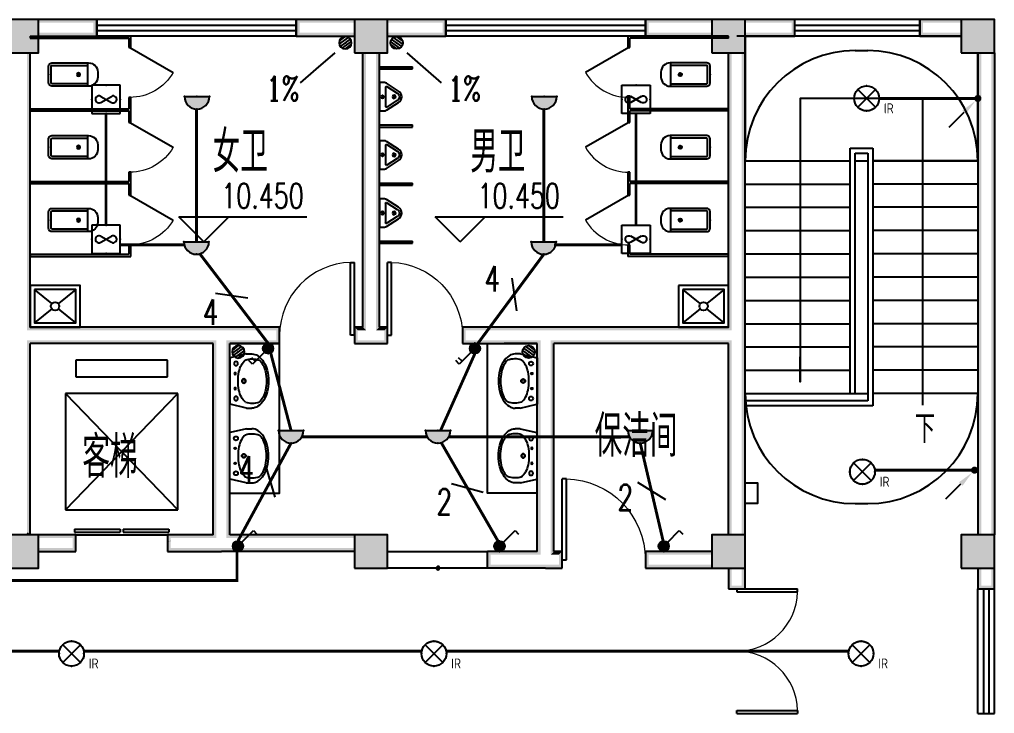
# Model space of a CAD drawing. Extents: x 6250600 to 6678662, y -692028 to -290561.
# Drawn here: x 6289883 to 6301612, y -535597 to -527247 of the extents above; entities that cross this region are included whole.
import ezdxf
from ezdxf.enums import TextEntityAlignment as Align

# ---------------------------------------------------------------- set-up
doc = ezdxf.new("R2010")
doc.units = 0
doc.header["$LTSCALE"] = 1000
doc.header["$MEASUREMENT"] = 0
doc.layers.get('0').update_dxf_attribs({"linetype": 'CONTINUOUS'})
for name, color, linetype in [('DIM-照明', 3, 'CONTINUOUS'), ('EQUIP-动力', 3, 'CONTINUOUS'), ('EQUIP-照明', 3, 'CONTINUOUS'), ('LWIRE', 4, 'CONTINUOUS'), ('PUB_HATCH', 8, 'CONTINUOUS'), ('TEL_TEXT', 7, 'CONTINUOUS'), ('WIRE-照明', 1, 'CONTINUOUS'), ('建筑底图', 251, 'CONTINUOUS'), ('排水', 221, 'CONTINUOUS')]:
    doc.layers.add(name, color=color, linetype=linetype)
doc.styles.add('_TCH_AXIS', font='COMPLEX', dxfattribs={"bigfont": 'GBCBIG'})
doc.styles.add('_TCH_DIM', font='SIMPLEX', dxfattribs={"bigfont": 'GBCBIG'})
doc.styles.add('_TEL_DIM', font='sceie.shx', dxfattribs={"width": 0.8, "height": 3.5, "bigfont": 'sceic.shx'})
doc.styles.add('schuco', font='sceie.shx', dxfattribs={"width": 0.7, "bigfont": 'sceic.shx'})
doc.styles.get("Standard").update_dxf_attribs({"font": 'GBENOR', "bigfont": 'GBCBIG'})

# ---------------------------------------------------------------- blocks, each defined once
blk = doc.blocks.new('$equip$00002530')
for p, q in [((-0.354, 0.354), (0.354, -0.354)), ((0.354, 0.354), (-0.354, -0.354))]:
    blk.add_line(p, q)
at = {"const_width": 0.0667}
blk.add_lwpolyline([(0, 0.5, -1), (0, -0.5, -1), (0, 0.5, -2.479085)], format="xyb", dxfattribs=at)
blk.add_circle((0, 0), 0.5)
for p in [(0, 0.5), (-0.5, 0), (0.5, 0), (0, -0.5)]:
    blk.add_point(p)
at = {"color": 7, "style": '_TEL_DIM', "flags": 1}
blk.add_attdef('A', text='', height=0.00002, dxfattribs=at).set_placement((0, 0), align=Align.MIDDLE_CENTER)
at = {"color": 7, "style": '_TEL_DIM'}
blk.add_attdef('$TEXT$', text='', height=0.4, dxfattribs=at).set_placement((0.887, -0.396), align=Align.MIDDLE_CENTER)
blk = doc.blocks.new('$equip$00001168')
blk.add_line((-0.5, 0), (0.5, 0))
blk.add_arc((0, 0), 0.5, 180, 0)
for p in [(-0.5, 0), (0, 0), (0.5, 0), (0, -0.5)]:
    blk.add_point(p)
for points in [[(0.433, -0.25), (-0.433, -0.25), (0.5, 0), (-0.5, 0)], [(0.25, -0.433), (-0.25, -0.433), (0.433, -0.25), (-0.433, -0.25)], [(0, -0.5), (0, -0.5), (0.25, -0.433), (-0.25, -0.433)]]:
    blk.add_solid(points)
at = {"flags": 9}
blk.add_attdef('A', (0, 0), '', height=0.00002, dxfattribs=at)
blk = doc.blocks.new('$equip$00001962')
for p, q in [((0.147, 0.356), (0.625, 0.833)), ((0.625, 0.833), (0.766, 0.692))]:
    blk.add_line(p, q)
blk.add_circle((0, 0.208), 0.208)
for p in [(0, 0.417), (-0.208, 0.208), (0, 0), (0.208, 0.208)]:
    blk.add_point(p)
for points in [[(0, 0.417), (0, 0.417), (-0.104, 0.389), (0.104, 0.389)], [(-0.18, 0.313), (0.18, 0.313), (-0.208, 0.208), (0.208, 0.208)], [(-0.18, 0.104), (0.18, 0.104), (-0.208, 0.208), (0.208, 0.208)], [(-0.104, 0.389), (0.104, 0.389), (-0.18, 0.313), (0.18, 0.313)], [(-0.104, 0.028), (0.104, 0.028), (-0.18, 0.104), (0.18, 0.104)], [(0, 0), (0, 0), (-0.104, 0.028), (0.104, 0.028)]]:
    blk.add_solid(points)
at = {"layer": 'TEL_TEXT', "style": '_TEL_DIM', "flags": 1}
blk.add_attdef('A', text='', height=0.00002, dxfattribs=at).set_placement((0, 0), align=Align.MIDDLE_CENTER)
blk = doc.blocks.new('$equip$00001963')
for p, q in [((0.147, 0.356), (0.625, 0.833)), ((0.625, 0.833), (0.766, 0.692)), ((0.512, 0.72), (0.653, 0.579))]:
    blk.add_line(p, q)
blk.add_circle((0, 0.208), 0.208)
for p in [(0, 0.417), (-0.208, 0.208), (0, 0), (0.208, 0.208)]:
    blk.add_point(p)
for points in [[(0, 0.417), (0, 0.417), (-0.104, 0.389), (0.104, 0.389)], [(-0.18, 0.313), (0.18, 0.313), (-0.208, 0.208), (0.208, 0.208)], [(-0.18, 0.104), (0.18, 0.104), (-0.208, 0.208), (0.208, 0.208)], [(-0.104, 0.389), (0.104, 0.389), (-0.18, 0.313), (0.18, 0.313)], [(-0.104, 0.028), (0.104, 0.028), (-0.18, 0.104), (0.18, 0.104)], [(0, 0), (0, 0), (-0.104, 0.028), (0.104, 0.028)]]:
    blk.add_solid(points)
at = {"layer": 'TEL_TEXT', "style": '_TEL_DIM', "flags": 1}
blk.add_attdef('A', text='', height=0.00002, dxfattribs=at).set_placement((0, 0), align=Align.MIDDLE_CENTER)
blk = doc.blocks.new('$TelecSys$00000081')
for p, q in [((0.104, 0.104), (0.104, 0.104)), ((-0.104, -0.104), (-0.104, -0.104)), ((-1.15, -1.15), (-0.55, -0.55))]:
    blk.add_line(p, q)
at = {"const_width": 0.142}
blk.add_lwpolyline([(0.071, 0, 1), (-0.071, 0, 1)], format="xyb", close=True, dxfattribs=at)
blk.add_solid([(-0.62, -0.48), (-0.48, -0.62), (-0.1, -0.1)])
at = {"width": 0.8, "flags": 9}
blk.add_attdef('A', (0, 0), '', height=0.00002, rotation=180, dxfattribs=at)
blk = doc.blocks.new('$TELECSYS$00000095')
blk.add_line((0.4, 0.4), (-0.4, -0.4))
at = {"width": 0.8}
blk.add_attdef('N', text='', height=1, dxfattribs=at).set_placement((-0.017, 1.056), align=Align.MIDDLE)
blk = doc.blocks.new('$TelecSys$00000152')
blk.add_blockref('$TELECSYS$00000095', (0, 0))
at = {"style": '_TEL_DIM', "width": 0.7}
blk.add_attdef('N', text='', height=0.875, dxfattribs=at).set_placement((-0.015, 0.924), align=Align.MIDDLE)
blk = doc.blocks.new('$plan$00000344')
for p, q in [((-280, -10), (-280, 0)), ((280, 0), (280, -10)), ((-251, -189), (-251, -186)), ((-248, -183), (-250, -185))]:
    blk.add_line(p, q)
for points in [[(-280, 0), (280, 0)], [(-326, -200), (-280, -5)], [(326, -204), (280, -5)]]:
    blk.add_lwpolyline(points)
for points in [[(253, -188, 0.098208), (193, -141, 0.066287), (110, -111, 0.052428), (0, -100, 0.052428), (-110, -111, 0.066287), (-193, -141, 0.093876), (-251, -186, 0.171377)], [(-326, -200, 0.008223), (-326, -204, 0.149285)], [(-326, -266, 0.149285), (-304, -337, 0.107079), (-231, -408, 0.075625), (-131, -450, 0.062436), (-1, -467, 0.062436), (130, -452, 0.075625), (230, -410, 0.107079), (304, -339, 0.149285), (326, -268, 0.005205), (326, -266, 0.086596)], [(-250, -358, 0.091341), (-193, -401, 0.066287), (-110, -431, 0.052428), (0, -442, 0.052428), (110, -431, 0.066287), (193, -401, 0.091756), (250, -358, 0.171377)]]:
    blk.add_lwpolyline(points, format="xyb")
at = {"flags": 128}
for points in [[(-326, -204), (-326, -268)], [(326, -204), (326, -268)]]:
    blk.add_lwpolyline(points, dxfattribs=at)
for points in [[(-253, -188, 0.172546), (-250, -358, 0.726395)], [(253, -188, -0.172546), (250, -358, -0.726395)]]:
    blk.add_lwpolyline(points, format="xyb", dxfattribs=at)
for centre, radius in [((-210, -75), 24), ((-210, -75), 24), ((-210, -75), 24), ((-90, -65), 10), ((90, -65), 10), ((210, -75), 24), ((0, -170), 25)]:
    blk.add_circle(centre, radius)
at = {"lineweight": 13}
blk.add_circle((0, -170), 15, dxfattribs=at)
blk.add_arc((-250, -186), 1, 131.3224, 180)
blk = doc.blocks.new('_LV12')
for p, q in [((-250, -50), (-39, -219)), ((39, -219), (250, -50)), ((-250, -450), (-39, -281)), ((39, -281), (250, -450))]:
    blk.add_line(p, q)
for points in [[(300, -500), (300, 0), (-300, 0), (-300, -500)], [(250, -450), (250, -50), (-250, -50), (-250, -450)]]:
    blk.add_lwpolyline(points, close=True)
blk.add_circle((0, -250), 50)
blk = doc.blocks.new('$lvtry$00000171')
at = {"layer": '排水'}
for p, q in [((-74, 11), (-11, 74)), ((-70, -27), (27, 70)), ((-53, -53), (53, 53)), ((-27, -70), (70, 27)), ((11, -74), (74, -11))]:
    blk.add_line(p, q, dxfattribs=at)
blk.add_circle((0, 0), 75, dxfattribs=at)
blk.add_point((0, 0), dxfattribs=at)
blk = doc.blocks.new('$lvtry$00000200')
at = {"color": 0}
for p, q in [((-110, -40), (-110, -470)), ((100, -30), (-100, -30)), ((110, -470), (110, -40))]:
    blk.add_line(p, q, dxfattribs=at)
blk.add_lwpolyline([(100, 0), (-100, 0, 0.414214), (-140, -40), (-140, -480, 0.414214), (-30, -590), (30, -590, 0.414214), (140, -480), (140, -40, 0.414214)], format="xyb", close=True, dxfattribs=at)
blk.add_lwpolyline([(140, -470), (-140, -470)], dxfattribs=at)
blk.add_circle((0, -359), 20, dxfattribs=at)
for centre, start, end in [((-100, -40), 90, 180), ((100, -40), 0, 90)]:
    blk.add_arc(centre, 10, start, end, dxfattribs=at)
for p in [(0, 0), (0, -359)]:
    blk.add_point(p, dxfattribs=at)
blk = doc.blocks.new('$TCHSYS$APDOOR2D')
blk.add_line((0.5, 0), (0, 0.866))
at = {"lineweight": 13}
blk.add_arc((0.5, 0), 1, 120, 180, dxfattribs=at)
blk = doc.blocks.new('$lvtry$00000221')
at = {"color": 0}
for p, q in [((-124, -91), (-43, -216)), ((-116, -76), (116, -76)), ((43, -216), (124, -91))]:
    blk.add_line(p, q, dxfattribs=at)
blk.add_lwpolyline([(69, -231, -0.57735), (-69, -231), (-162, -88, -0.145378), (-170, -61), (-170, 0), (170, 0), (170, -61, -0.145378), (162, -88)], format="xyb", close=True, dxfattribs=at)
for centre, radius in [((0, -38), 17.7), ((0, -177), 20)]:
    blk.add_circle(centre, radius, dxfattribs=at)
for centre, radius, start, end in [((-116, -86), 10, 90, 213.0863), ((116, -86), 10, 326.9137, 90), ((0, -191), 50, 210, 330)]:
    blk.add_arc(centre, radius, start, end, dxfattribs=at)
for p in [(0, -38), (0, -177)]:
    blk.add_point(p, dxfattribs=at)
blk = doc.blocks.new('$DorLib2D$00000002')
for p, q in [((-0.5, 0), (-0.5, 0.4875)), ((-0.475, 0.4875), (-0.5, 0.4875)), ((-0.475, 0), (-0.475, 0.4875)), ((0.475, 0), (0.475, 0.4875)), ((0.475, 0.4875), (0.5, 0.4875)), ((0.5, 0), (0.5, 0.4875)), ((-0.5, 0), (-0.475, 0)), ((0.5, 0), (0.475, 0))]:
    blk.add_line(p, q)
at = {"lineweight": 13}
for centre, start, end in [((-0.4875, 0), 0, 88.53072), ((0.4875, 0), 91.46928, 180)]:
    blk.add_arc(centre, 0.4875, start, end, dxfattribs=at)
blk = doc.blocks.new('_FZH')
blk.add_lwpolyline([(-0.5, -0.5), (0.5, -0.5), (0.5, 0.5), (-0.5, 0.5)], close=True)
at = {"layer": 'PUB_HATCH'}
blk.add_solid([(-0.5, -0.5), (0.5, -0.5), (-0.5, 0.5), (0.5, 0.5)], dxfattribs=at)
blk = doc.blocks.new('$DorLib2D$00000001')
for p, q in [((0.45, 0.975), (0.5, 0.975)), ((0.45, 0), (0.45, 0.975)), ((0.5, 0), (0.5, 0.975)), ((0.5, 0), (0.45, 0))]:
    blk.add_line(p, q)
at = {"lineweight": 13}
blk.add_arc((0.475, 0), 0.975, 91.4693, 180, dxfattribs=at)
blk = doc.blocks.new('$WINLIB2D$00000001')
at = {"color": 0}
for points in [[(-0.5, 0.5), (-0.5, -0.5)], [(-0.5, 0.5), (0.5, 0.5)], [(0.5, -0.5), (0.5, 0.5)], [(0.5, 0.1667), (-0.5, 0.1667)], [(0.5, -0.1667), (-0.5, -0.1667)], [(-0.5, -0.5), (0.5, -0.5)]]:
    blk.add_lwpolyline(points, dxfattribs=at)
blk = doc.blocks.new('$TCHSYS$WIN2D')
for p, q in [((-0.5, 0.5), (0.5, 0.5)), ((-0.5, 0.5), (-0.5, -0.5)), ((0.5, 0.5), (0.5, -0.5)), ((0.5, 0.1667), (-0.5, 0.1667)), ((0.5, -0.1667), (-0.5, -0.1667)), ((-0.5, -0.5), (0.5, -0.5))]:
    blk.add_line(p, q)
blk = doc.blocks.new('$TCHSYS$LDOR22D')
for p, q in [((-0.517, 0.833), (-0.017, 0.833)), ((-0.517, 0.833), (-0.517, 0.667)), ((-0.017, 0.833), (-0.017, 0.667)), ((0.017, 0.833), (0.017, 0.667)), ((0.017, 0.833), (0.517, 0.833)), ((0.517, 0.833), (0.517, 0.667)), ((-0.517, 0.667), (-0.017, 0.667)), ((0.017, 0.667), (0.517, 0.667)), ((-0.5, 0.5), (0.5, 0.5))]:
    blk.add_line(p, q)
blk = doc.blocks.new('$equip$00002853')
for p, q in [((-0.667, 0.667), (-0.667, -0.667)), ((0.667, 0.667), (-0.667, 0.667)), ((0.667, -0.667), (0.667, 0.667)), ((-0.25, 0.144), (0.25, -0.144)), ((-0.25, -0.144), (0.25, 0.144)), ((-0.667, -0.667), (0.667, -0.667))]:
    blk.add_line(p, q)
at = {"const_width": 0.04}
blk.add_lwpolyline([(-0.667, 0.667), (-0.667, -0.667), (0.667, -0.667), (0.667, 0.667), (-0.667, 0.667), (-0.667, -0.597)], dxfattribs=at)
for centre, start, end in [((-0.333, 0), 60, 300), ((0.333, 0), 240, 120)]:
    blk.add_arc(centre, 0.167, start, end)
for p in [(0, 0.667), (-0.667, 0), (0.667, 0), (0, -0.667)]:
    blk.add_point(p)
at = {"color": 7, "style": '_TEL_DIM', "flags": 1}
for tag in ['A', 'REMARK']:
    blk.add_attdef(tag, text='', height=0.00002, dxfattribs=at).set_placement((0, 0), align=Align.MIDDLE_CENTER)

msp = doc.modelspace()

# ---------------------------------------------------------------- hatches: boundary and pattern name
at = {"layer": '建筑底图'}
for points in [[(6290111.8, -527246.7), (6289711.8, -527246.7), (6289751.8, -527286.7), (6290071.8, -527286.7)], [(6290111.8, -527646.7), (6290111.8, -527246.7), (6290071.8, -527286.7), (6290071.8, -527606.7)], [(6290111.8, -527246.7), (6290111.8, -527286.7), (6290771.8, -527286.7), (6290811.8, -527246.7)], [(6290811.8, -527446.7), (6290811.8, -527246.7), (6290771.8, -527286.7), (6290771.8, -527406.7)], [(6293911.8, -527286.7), (6293911.8, -527246.7), (6293211.8, -527246.7), (6293251.8, -527286.7)], [(6293211.8, -527246.7), (6293211.8, -527446.7), (6293251.8, -527406.7), (6293251.8, -527286.7)], [(6294311.8, -527246.7), (6293911.8, -527246.7), (6293951.8, -527286.7), (6294271.8, -527286.7)], [(6293911.8, -527246.7), (6293911.8, -527646.7), (6293951.8, -527606.7), (6293951.8, -527286.7)], [(6294311.8, -527646.7), (6294311.8, -527246.7), (6294271.8, -527286.7), (6294271.8, -527606.7)], [(6294311.8, -527246.7), (6294311.8, -527286.7), (6294971.8, -527286.7), (6295011.8, -527246.7)], [(6295011.8, -527446.7), (6295011.8, -527246.7), (6294971.8, -527286.7), (6294971.8, -527406.7)], [(6298211.8, -527286.7), (6298211.8, -527246.7), (6297411.8, -527246.7), (6297451.8, -527286.7)], [(6297411.8, -527246.7), (6297411.8, -527446.7), (6297451.8, -527406.7), (6297451.8, -527286.7)], [(6298611.8, -527246.7), (6298211.8, -527246.7), (6298251.8, -527286.7), (6298571.8, -527286.7)], [(6298211.8, -527246.7), (6298211.8, -527646.7), (6298251.8, -527606.7), (6298251.8, -527286.7)], [(6298611.8, -527646.7), (6298611.8, -527246.7), (6298571.8, -527286.7), (6298571.8, -527606.7)], [(6298611.8, -527246.7), (6298611.8, -527286.7), (6299171.8, -527286.7), (6299211.8, -527246.7)], [(6299211.8, -527446.7), (6299211.8, -527246.7), (6299171.8, -527286.7), (6299171.8, -527406.7)], [(6301211.8, -527286.7), (6301211.8, -527246.7), (6300711.8, -527246.7), (6300751.8, -527286.7)], [(6300711.8, -527246.7), (6300711.8, -527446.7), (6300751.8, -527406.7), (6300751.8, -527286.7)], [(6301611.8, -527246.7), (6301211.8, -527246.7), (6301251.8, -527286.7), (6301571.8, -527286.7)], [(6301211.8, -527246.7), (6301211.8, -527646.7), (6301251.8, -527606.7), (6301251.8, -527286.7)], [(6301611.8, -527646.7), (6301611.8, -527246.7), (6301571.8, -527286.7), (6301571.8, -527606.7)], [(6290111.8, -527406.7), (6290111.8, -527446.7), (6290811.8, -527446.7), (6290771.8, -527406.7)], [(6293911.8, -527446.7), (6293911.8, -527406.7), (6293251.8, -527406.7), (6293211.8, -527446.7)], [(6294311.8, -527406.7), (6294311.8, -527446.7), (6295011.8, -527446.7), (6294971.8, -527406.7)], [(6298211.8, -527446.7), (6298211.8, -527406.7), (6297451.8, -527406.7), (6297411.8, -527446.7)], [(6298611.8, -527406.7), (6298611.8, -527446.7), (6299211.8, -527446.7), (6299171.8, -527406.7)], [(6301211.8, -527446.7), (6301211.8, -527406.7), (6300751.8, -527406.7), (6300711.8, -527446.7)], [(6289711.8, -527646.7), (6290111.8, -527646.7), (6290071.8, -527606.7), (6289751.8, -527606.7)], [(6290011.8, -527646.7), (6289971.8, -527646.7), (6289971.8, -530986.7), (6290011.8, -530946.7)], [(6293911.8, -527646.7), (6294311.8, -527646.7), (6294271.8, -527606.7), (6293951.8, -527606.7)], [(6294051.8, -527646.7), (6294011.8, -527646.7), (6294011.8, -530946.7), (6294051.8, -530986.7)], [(6294211.8, -527646.7), (6294171.8, -527646.7), (6294171.8, -530986.7), (6294211.8, -530946.7)], [(6298211.8, -527646.7), (6298611.8, -527646.7), (6298571.8, -527606.7), (6298251.8, -527606.7)], [(6298451.8, -527646.7), (6298411.8, -527646.7), (6298411.8, -530946.7), (6298451.8, -530986.7)], [(6298611.8, -527646.7), (6298571.8, -527646.7), (6298571.8, -531046.7), (6298611.8, -531046.7)], [(6301211.8, -527646.7), (6301611.8, -527646.7), (6301571.8, -527606.7), (6301251.8, -527606.7)], [(6301411.8, -533446.7), (6301451.8, -533446.7), (6301451.8, -527646.7), (6301411.8, -527646.7)], [(6301571.8, -533446.7), (6301611.8, -533446.7), (6301611.8, -527646.7), (6301571.8, -527646.7)], [(6292011.8, -530946.7), (6290011.8, -530946.7), (6289971.8, -530986.7), (6292011.8, -530986.7)], [(6292311.8, -530946.7), (6292011.8, -530946.7), (6292011.8, -530986.7), (6292311.8, -530986.7)], [(6293011.8, -530946.7), (6292311.8, -530946.7), (6292311.8, -530986.7), (6292971.8, -530986.7)], [(6293011.8, -531146.7), (6293011.8, -530946.7), (6292971.8, -530986.7), (6292971.8, -531106.7)], [(6294011.8, -530946.7), (6293911.8, -530946.7), (6293951.8, -530986.7), (6294051.8, -530986.7)], [(6293911.8, -530946.7), (6293911.8, -531146.7), (6293951.8, -531106.7), (6293951.8, -530986.7)], [(6294311.8, -530946.7), (6294211.8, -530946.7), (6294171.8, -530986.7), (6294271.8, -530986.7)], [(6294311.8, -531146.7), (6294311.8, -530946.7), (6294271.8, -530986.7), (6294271.8, -531106.7)], [(6295711.8, -530946.7), (6295211.8, -530946.7), (6295251.8, -530986.7), (6295711.8, -530986.7)], [(6295211.8, -530946.7), (6295211.8, -531146.7), (6295251.8, -531106.7), (6295251.8, -530986.7)], [(6296211.8, -530946.7), (6295711.8, -530946.7), (6295711.8, -530986.7), (6296211.8, -530986.7)], [(6298411.8, -530946.7), (6296211.8, -530946.7), (6296211.8, -530986.7), (6298451.8, -530986.7)], [(6298571.8, -533446.7), (6298611.8, -533446.7), (6298611.8, -531046.7), (6298571.8, -531046.7)], [(6292011.8, -531146.7), (6290011.8, -531146.7), (6289971.8, -531106.7), (6292011.8, -531106.7)], [(6289971.8, -533446.7), (6290011.8, -533446.7), (6290011.8, -531146.7), (6289971.8, -531106.7)], [(6292211.8, -531146.7), (6292011.8, -531146.7), (6292011.8, -531106.7), (6292251.8, -531106.7)], [(6292211.8, -533446.7), (6292211.8, -531146.7), (6292251.8, -531106.7), (6292251.8, -533486.7)], [(6292411.8, -533446.7), (6292411.8, -531146.7), (6292371.8, -531106.7), (6292371.8, -533486.7)], [(6292411.8, -531146.7), (6293011.8, -531146.7), (6292971.8, -531106.7), (6292371.8, -531106.7)], [(6293911.8, -531146.7), (6294111.8, -531146.7), (6294111.8, -531106.7), (6293951.8, -531106.7)], [(6294111.8, -531146.7), (6294311.8, -531146.7), (6294271.8, -531106.7), (6294111.8, -531106.7)], [(6295211.8, -531146.7), (6295711.8, -531146.7), (6295711.8, -531106.7), (6295251.8, -531106.7)], [(6296111.8, -531146.7), (6295711.8, -531146.7), (6295711.8, -531106.7), (6296151.8, -531106.7)], [(6296111.8, -533646.7), (6296111.8, -531146.7), (6296151.8, -531106.7), (6296151.8, -533686.7)], [(6296311.8, -533646.7), (6296311.8, -531146.7), (6296271.8, -531106.7), (6296271.8, -533686.7)], [(6298411.8, -531146.7), (6296311.8, -531146.7), (6296271.8, -531106.7), (6298451.8, -531106.7)], [(6298411.8, -533446.7), (6298451.8, -533446.7), (6298451.8, -531106.7), (6298411.8, -531146.7)], [(6290111.8, -533446.7), (6289711.8, -533446.7), (6289751.8, -533486.7), (6290071.8, -533486.7)], [(6289955.2, -533446.7), (6290011.8, -533446.7), (6289983.5, -533418.4)], [(6290111.8, -533846.7), (6290111.8, -533446.7), (6290071.8, -533486.7), (6290071.8, -533806.7)], [(6290111.8, -533446.7), (6290111.8, -533486.7), (6290521.8, -533486.7), (6290561.8, -533446.7)], [(6290561.8, -533646.7), (6290561.8, -533446.7), (6290521.8, -533486.7), (6290521.8, -533606.7)], [(6292211.8, -533446.7), (6291661.8, -533446.7), (6291701.8, -533486.7), (6292251.8, -533486.7)], [(6291661.8, -533446.7), (6291661.8, -533646.7), (6291701.8, -533606.7), (6291701.8, -533486.7)], [(6293911.8, -533486.7), (6293911.8, -533446.7), (6292411.8, -533446.7), (6292371.8, -533486.7)], [(6294311.8, -533446.7), (6293911.8, -533446.7), (6293951.8, -533486.7), (6294271.8, -533486.7)], [(6293911.8, -533446.7), (6293911.8, -533846.7), (6293951.8, -533806.7), (6293951.8, -533486.7)], [(6294311.8, -533846.7), (6294311.8, -533446.7), (6294271.8, -533486.7), (6294271.8, -533806.7)], [(6298611.8, -533446.7), (6298211.8, -533446.7), (6298251.8, -533486.7), (6298571.8, -533486.7)], [(6298211.8, -533446.7), (6298211.8, -533846.7), (6298251.8, -533806.7), (6298251.8, -533486.7)], [(6298611.8, -533846.7), (6298611.8, -533446.7), (6298571.8, -533486.7), (6298571.8, -533806.7)], [(6301611.8, -533446.7), (6301211.8, -533446.7), (6301251.8, -533486.7), (6301571.8, -533486.7)], [(6301211.8, -533446.7), (6301211.8, -533846.7), (6301251.8, -533806.7), (6301251.8, -533486.7)], [(6301611.8, -533846.7), (6301611.8, -533446.7), (6301571.8, -533486.7), (6301571.8, -533806.7)], [(6290111.8, -533606.7), (6290111.8, -533646.7), (6290561.8, -533646.7), (6290521.8, -533606.7)], [(6291661.8, -533646.7), (6292311.8, -533646.7), (6292311.8, -533606.7), (6291701.8, -533606.7)], [(6293911.8, -533646.7), (6293911.8, -533606.7), (6292311.8, -533606.7), (6292311.8, -533646.7)], [(6296111.8, -533646.7), (6295511.8, -533646.7), (6295511.8, -533686.7), (6296151.8, -533686.7)], [(6295511.8, -533846.7), (6295511.8, -533646.7), (6295551.8, -533646.7), (6295551.8, -533846.7)], [(6296411.8, -533646.7), (6296311.8, -533646.7), (6296271.8, -533686.7), (6296371.8, -533686.7)], [(6296411.8, -533846.7), (6296411.8, -533646.7), (6296371.8, -533686.7), (6296371.8, -533806.7)], [(6298211.8, -533686.7), (6298211.8, -533646.7), (6297411.8, -533646.7), (6297451.8, -533686.7)], [(6297411.8, -533646.7), (6297411.8, -533846.7), (6297451.8, -533806.7), (6297451.8, -533686.7)], [(6289711.8, -533846.7), (6290111.8, -533846.7), (6290071.8, -533806.7), (6289751.8, -533806.7)], [(6293911.8, -533846.7), (6294311.8, -533846.7), (6294271.8, -533806.7), (6293951.8, -533806.7)], [(6296211.8, -533846.7), (6295511.8, -533846.7), (6295511.8, -533806.7), (6296211.8, -533806.7)], [(6296211.8, -533846.7), (6296411.8, -533846.7), (6296371.8, -533806.7), (6296211.8, -533806.7)], [(6298211.8, -533846.7), (6298211.8, -533806.7), (6297451.8, -533806.7), (6297411.8, -533846.7)], [(6298211.8, -533846.7), (6298611.8, -533846.7), (6298571.8, -533806.7), (6298251.8, -533806.7)], [(6298451.8, -533846.7), (6298411.8, -533846.7), (6298411.8, -534096.7), (6298451.8, -534056.7)], [(6298611.8, -533846.7), (6298571.8, -533846.7), (6298571.8, -534056.7), (6298611.8, -534096.7)], [(6301211.8, -533846.7), (6301611.8, -533846.7), (6301571.8, -533806.7), (6301251.8, -533806.7)], [(6301451.8, -533846.7), (6301411.8, -533846.7), (6301411.8, -534096.7), (6301451.8, -534056.7)], [(6301611.8, -533846.7), (6301571.8, -533846.7), (6301571.8, -534056.7), (6301611.8, -534096.7)], [(6298411.8, -534096.7), (6298611.8, -534096.7), (6298571.8, -534056.7), (6298451.8, -534056.7)], [(6301411.8, -534096.7), (6301611.8, -534096.7), (6301571.8, -534056.7), (6301451.8, -534056.7)]]:
    msp.add_hatch(color=256, dxfattribs=at).paths.add_polyline_path(points)

# ---------------------------------------------------------------- linework, layer by layer
at = {"layer": 'WIRE-照明', "color": 1, "const_width": 35}
for points in [[(6301411.8, -528196.7), (6300224, -528196.7)], [(6290924.2, -529719.7), (6290924.2, -528379.3)], [(6292011.8, -528321.7), (6292011.8, -529921.7)], [(6296189.7, -528321.7), (6296189.7, -529921.7)], [(6297299.4, -529719.7), (6297299.4, -528379.3)], [(6291866.6, -529959.2), (6291094.9, -529959.2)], [(6296312.1, -529959.2), (6297128.7, -529959.2)], [(6292052.6, -530066.1), (6292049.3, -530061.7)], [(6292873.4, -531141.8), (6292052.6, -530066.1)], [(6295392.5, -531150.2), (6296189.7, -530071.7)], [(6293150.2, -532193.6), (6292904.7, -531258.4)], [(6294947.7, -532193.6), (6295361.3, -531266.8)], [(6292510.4, -533521.7), (6293150.2, -532343.6)], [(6294786.6, -532268.6), (6293280.1, -532268.6)], [(6294956.7, -532338.1), (6294954, -532333.6)], [(6295640.4, -533524), (6294956.7, -532338.1)], [(6297220.4, -532268.6), (6295046.4, -532268.6)], [(6297625.8, -533522.1), (6297350.3, -532343.6)], [(6284440.1, -532417.7), (6284440.1, -533997.9), (6292499.6, -533997.9), (6292499.6, -533645.8)], [(6300172.2, -532669.2), (6301400.8, -532669.2)], [(6291691.6, -533525.9), (6291690.6, -533524)], [(6295641.5, -533525.9), (6295640.4, -533524)], [(6297633, -533553), (6297625.8, -533522.1)], [(6286301.8, -534846.7), (6290361.8, -534846.7)], [(6290661.8, -534846.7), (6294721.8, -534846.7)], [(6295021.8, -534846.7), (6299867.1, -534846.7)]]:
    msp.add_lwpolyline(points, dxfattribs=at)
at = {"layer": '建筑底图'}
for p, q in [((6290811.8, -527246.7), (6290111.8, -527246.7)), ((6290811.8, -527446.7), (6290811.8, -527246.7)), ((6293911.8, -527246.7), (6293211.8, -527246.7)), ((6293211.8, -527246.7), (6293211.8, -527446.7)), ((6295011.8, -527246.7), (6294311.8, -527246.7)), ((6295011.8, -527446.7), (6295011.8, -527246.7)), ((6298211.8, -527246.7), (6297411.8, -527246.7)), ((6297411.8, -527246.7), (6297411.8, -527446.7)), ((6299211.8, -527246.7), (6298611.8, -527246.7)), ((6299211.8, -527446.7), (6299211.8, -527246.7)), ((6301211.8, -527246.7), (6300711.8, -527246.7)), ((6300711.8, -527246.7), (6300711.8, -527446.7)), ((6290011.8, -527446.7), (6290011.8, -527471.7)), ((6290011.8, -527446.7), (6291224.3, -527446.7)), ((6290011.8, -527471.7), (6291199.3, -527471.7)), ((6290111.8, -527446.7), (6290811.8, -527446.7)), ((6291199.3, -527471.7), (6291199.3, -527584.2)), ((6291224.3, -527584.2), (6291224.3, -527446.7)), ((6293211.8, -527446.7), (6293911.8, -527446.7)), ((6294311.8, -527446.7), (6295011.8, -527446.7)), ((6298411.8, -527446.7), (6297199.3, -527446.7)), ((6297199.3, -527446.7), (6297199.3, -527584.2)), ((6298411.8, -527471.7), (6297224.3, -527471.7)), ((6297224.3, -527584.2), (6297224.3, -527471.7)), ((6297411.8, -527446.7), (6298211.8, -527446.7)), ((6298411.8, -527471.7), (6298411.8, -527446.7)), ((6301211.8, -527446.7), (6298511.8, -527446.7)), ((6298611.8, -527446.7), (6299211.8, -527446.7)), ((6301211.8, -527446.7), (6298611.8, -527446.7)), ((6298611.8, -527446.7), (6298611.8, -528946.7)), ((6300711.8, -527446.7), (6301211.8, -527446.7)), ((6290011.8, -530946.7), (6290011.8, -527646.7)), ((6291199.3, -527584.2), (6291224.3, -527584.2)), ((6294011.8, -530946.7), (6294011.8, -527646.7)), ((6294211.8, -530946.7), (6294211.8, -527646.7)), ((6297199.3, -527584.2), (6297224.3, -527584.2)), ((6298411.8, -530946.7), (6298411.8, -527646.7)), ((6298611.8, -531046.7), (6298611.8, -527646.7)), ((6299936.8, -527621.7), (6300086.8, -527621.7)), ((6301411.8, -528846.7), (6301411.8, -527646.7)), ((6301411.8, -527646.7), (6301411.8, -533446.7)), ((6301411.8, -528946.7), (6301411.8, -527646.7)), ((6301611.8, -527646.7), (6301611.8, -533446.7)), ((6294011.8, -527841.1), (6294011.8, -527816.1)), ((6294211.8, -527816.1), (6294611.8, -527816.1)), ((6294211.8, -527841.1), (6294611.8, -527841.1)), ((6294611.8, -527841.1), (6294611.8, -527816.1)), ((6291199.3, -528184.2), (6291199.3, -528321.7)), ((6291224.3, -528184.2), (6291199.3, -528184.2)), ((6291224.3, -528334.2), (6291224.3, -528184.2)), ((6297199.3, -528184.2), (6297199.3, -528334.2)), ((6297224.3, -528184.2), (6297199.3, -528184.2)), ((6297224.3, -528321.7), (6297224.3, -528184.2)), ((6290011.8, -528321.7), (6290011.8, -528346.7)), ((6290011.8, -528321.7), (6291199.3, -528321.7)), ((6290011.8, -528346.7), (6291199.3, -528346.7)), ((6291199.3, -528346.7), (6291199.3, -528484.2)), ((6291224.3, -528484.2), (6291224.3, -528334.2)), ((6297199.3, -528334.2), (6297199.3, -528484.2)), ((6298411.8, -528321.7), (6297224.3, -528321.7)), ((6297224.3, -528484.2), (6297224.3, -528346.7)), ((6298411.8, -528346.7), (6297224.3, -528346.7)), ((6298411.8, -528346.7), (6298411.8, -528321.7)), ((6291199.3, -528484.2), (6291224.3, -528484.2)), ((6297199.3, -528484.2), (6297224.3, -528484.2)), ((6294011.8, -528540.6), (6294011.8, -528515.6)), ((6294211.8, -528515.6), (6294611.8, -528515.6)), ((6294211.8, -528540.6), (6294611.8, -528540.6)), ((6294611.8, -528540.6), (6294611.8, -528515.6)), ((6299876.8, -531746.7), (6299876.8, -528796.7)), ((6299876.8, -528796.7), (6300146.8, -528796.7)), ((6300146.8, -528796.7), (6300146.8, -531896.7)), ((6298611.8, -531746.7), (6298611.8, -528946.7)), ((6298611.8, -528946.7), (6299876.8, -528946.7)), ((6298611.8, -528946.7), (6299876.8, -528946.7)), ((6299936.8, -531746.7), (6299936.8, -528856.7)), ((6299936.8, -528856.7), (6300086.8, -528856.7)), ((6299936.8, -531746.7), (6299936.8, -528946.7)), ((6299936.8, -528946.7), (6300086.8, -528946.7)), ((6300086.8, -528856.7), (6300086.8, -531836.7)), ((6300086.8, -528946.7), (6300086.8, -531746.7)), ((6301411.8, -528946.7), (6300146.8, -528946.7)), ((6300146.8, -528946.7), (6301411.8, -528946.7)), ((6301411.8, -528946.7), (6301411.8, -531746.7)), ((6291199.3, -529084.2), (6291199.3, -529196.7)), ((6291224.3, -529084.2), (6291199.3, -529084.2)), ((6291224.3, -529209.2), (6291224.3, -529084.2)), ((6297199.3, -529084.2), (6297199.3, -529209.2)), ((6297224.3, -529084.2), (6297199.3, -529084.2)), ((6297224.3, -529196.7), (6297224.3, -529084.2)), ((6290011.8, -529196.7), (6290011.8, -529221.7)), ((6290011.8, -529196.7), (6291199.3, -529196.7)), ((6290011.8, -529221.7), (6291199.3, -529221.7)), ((6291199.3, -529221.7), (6291199.3, -529359.2)), ((6291224.3, -529359.2), (6291224.3, -529209.2)), ((6294011.8, -529240.1), (6294011.8, -529215.1)), ((6294211.8, -529215.1), (6294611.8, -529215.1)), ((6294211.8, -529240.1), (6294611.8, -529240.1)), ((6294611.8, -529240.1), (6294611.8, -529215.1)), ((6297199.3, -529209.2), (6297199.3, -529359.2)), ((6298411.8, -529196.7), (6297224.3, -529196.7)), ((6297224.3, -529359.2), (6297224.3, -529221.7)), ((6298411.8, -529221.7), (6297224.3, -529221.7)), ((6298411.8, -529221.7), (6298411.8, -529196.7)), ((6298611.8, -529226.7), (6299876.8, -529226.7)), ((6301411.8, -529226.7), (6300146.8, -529226.7)), ((6291199.3, -529359.2), (6291224.3, -529359.2)), ((6297199.3, -529359.2), (6297224.3, -529359.2)), ((6298611.8, -529506.7), (6299876.8, -529506.7)), ((6301411.8, -529506.7), (6300146.8, -529506.7)), ((6292101.3, -529922), (6291801.3, -529622)), ((6291801.3, -529622), (6293341.6, -529622)), ((6292101.3, -529922), (6292401.3, -529622)), ((6295183.3, -529922), (6294883.3, -529622)), ((6294883.3, -529622), (6296423.5, -529622)), ((6295183.3, -529922), (6295483.3, -529622)), ((6298611.8, -529786.7), (6299876.8, -529786.7)), ((6301411.8, -529786.7), (6300146.8, -529786.7)), ((6291199.3, -529959.2), (6291199.3, -530071.7)), ((6291224.3, -529959.2), (6291199.3, -529959.2)), ((6291224.3, -530096.7), (6291224.3, -529959.2)), ((6294011.8, -529939.6), (6294011.8, -529914.6)), ((6294211.8, -529914.6), (6294611.8, -529914.6)), ((6294211.8, -529939.6), (6294611.8, -529939.6)), ((6294611.8, -529939.6), (6294611.8, -529914.6)), ((6297199.3, -529959.2), (6297199.3, -530096.7)), ((6297224.3, -529959.2), (6297199.3, -529959.2)), ((6297224.3, -530071.7), (6297224.3, -529959.2)), ((6290011.8, -530071.7), (6290011.8, -530096.7)), ((6290011.8, -530071.7), (6291199.3, -530071.7)), ((6290011.8, -530096.7), (6291224.3, -530096.7)), ((6298411.8, -530096.7), (6297199.3, -530096.7)), ((6298411.8, -530071.7), (6297224.3, -530071.7)), ((6298411.8, -530096.7), (6298411.8, -530071.7)), ((6298611.8, -530066.7), (6299876.8, -530066.7)), ((6301411.8, -530066.7), (6300146.8, -530066.7)), ((6298611.8, -530346.7), (6299876.8, -530346.7)), ((6301411.8, -530346.7), (6300146.8, -530346.7)), ((6298611.8, -530626.7), (6299876.8, -530626.7)), ((6301411.8, -530626.7), (6300146.8, -530626.7)), ((6292011.8, -530946.7), (6290011.8, -530946.7)), ((6292311.8, -530946.7), (6292011.8, -530946.7)), ((6293011.8, -530946.7), (6292311.8, -530946.7)), ((6293011.8, -531146.7), (6293011.8, -530946.7)), ((6294011.8, -530946.7), (6293911.8, -530946.7)), ((6293911.8, -530946.7), (6293911.8, -531146.7)), ((6294311.8, -530946.7), (6294211.8, -530946.7)), ((6294311.8, -531146.7), (6294311.8, -530946.7)), ((6295711.8, -530946.7), (6295211.8, -530946.7)), ((6295211.8, -530946.7), (6295211.8, -531146.7)), ((6296211.8, -530946.7), (6295711.8, -530946.7)), ((6298411.8, -530946.7), (6296211.8, -530946.7)), ((6298611.8, -530906.7), (6299876.8, -530906.7)), ((6301411.8, -530906.7), (6300146.8, -530906.7)), ((6298611.8, -533446.7), (6298611.8, -531046.7)), ((6292011.8, -531146.7), (6290011.8, -531146.7)), ((6290011.8, -533446.7), (6290011.8, -531146.7)), ((6292211.8, -531146.7), (6292011.8, -531146.7)), ((6292211.8, -533446.7), (6292211.8, -531146.7)), ((6292411.8, -533446.7), (6292411.8, -531146.7)), ((6292411.8, -531146.7), (6293011.8, -531146.7)), ((6293911.8, -531146.7), (6294111.8, -531146.7)), ((6294111.8, -531146.7), (6294311.8, -531146.7)), ((6295211.8, -531146.7), (6295711.8, -531146.7)), ((6296111.8, -531146.7), (6295711.8, -531146.7)), ((6296111.8, -533646.7), (6296111.8, -531146.7)), ((6296311.8, -533646.7), (6296311.8, -531146.7)), ((6298411.8, -531146.7), (6296311.8, -531146.7)), ((6298411.8, -533446.7), (6298411.8, -531146.7)), ((6298611.8, -531186.7), (6299876.8, -531186.7)), ((6301411.8, -531186.7), (6300146.8, -531186.7)), ((6291661.8, -531346.7), (6290561.8, -531346.7)), ((6290561.8, -531346.7), (6290561.8, -531546.7)), ((6291661.8, -531546.7), (6291661.8, -531346.7)), ((6298611.8, -531466.7), (6299876.8, -531466.7)), ((6301411.8, -531466.7), (6300146.8, -531466.7)), ((6290561.8, -531546.7), (6291661.8, -531546.7)), ((6290436.8, -533146.7), (6291786.8, -531746.7)), ((6290436.8, -531746.7), (6291786.8, -533146.7)), ((6291786.8, -531746.7), (6290436.8, -531746.7)), ((6290436.8, -531746.7), (6290436.8, -533146.7)), ((6291786.8, -533146.7), (6291786.8, -531746.7)), ((6298611.8, -531746.7), (6299876.8, -531746.7)), ((6299876.8, -531746.7), (6299936.8, -531746.7)), ((6299876.8, -531746.7), (6299936.8, -531746.7)), ((6299936.8, -531746.7), (6300086.8, -531746.7)), ((6301411.8, -531746.7), (6300146.8, -531746.7)), ((6300086.8, -531836.7), (6298611.8, -531836.7)), ((6298611.8, -531896.7), (6298611.8, -531836.7)), ((6300146.8, -531896.7), (6298611.8, -531896.7)), ((6290436.8, -533146.7), (6291786.8, -533146.7)), ((6299936.8, -533071.8), (6300086.8, -533071.8)), ((6290561.8, -533446.7), (6290111.8, -533446.7)), ((6290561.8, -533646.7), (6290561.8, -533446.7)), ((6292211.8, -533446.7), (6291661.8, -533446.7)), ((6291661.8, -533446.7), (6291661.8, -533646.7)), ((6293911.8, -533446.7), (6292411.8, -533446.7)), ((6290111.8, -533646.7), (6290561.8, -533646.7)), ((6291661.8, -533646.7), (6292311.8, -533646.7)), ((6293911.8, -533646.7), (6292311.8, -533646.7)), ((6294311.8, -533646.7), (6295511.8, -533646.7)), ((6296111.8, -533646.7), (6295511.8, -533646.7)), ((6295511.8, -533846.7), (6295511.8, -533646.7)), ((6296411.8, -533646.7), (6296311.8, -533646.7)), ((6296411.8, -533846.7), (6296411.8, -533646.7)), ((6298211.8, -533646.7), (6297411.8, -533646.7)), ((6297411.8, -533646.7), (6297411.8, -533846.7)), ((6295511.8, -533846.7), (6294311.8, -533846.7)), ((6296211.8, -533846.7), (6295511.8, -533846.7)), ((6296211.8, -533846.7), (6296411.8, -533846.7)), ((6297411.8, -533846.7), (6298211.8, -533846.7)), ((6298411.8, -533846.7), (6298411.8, -534096.7)), ((6298611.8, -534096.7), (6298611.8, -533846.7)), ((6301411.8, -533846.7), (6301411.8, -534096.7)), ((6301611.8, -534096.7), (6301611.8, -533846.7)), ((6298411.8, -534096.7), (6298611.8, -534096.7)), ((6301411.8, -534096.7), (6301611.8, -534096.7))]:
    msp.add_line(p, q, dxfattribs=at)
for points in [[(6293263.5, -528008.8), (6293452.7, -527843.8), (6293678.9, -527646.6)], [(6294960.1, -528008.8), (6294770.8, -527843.8), (6294544.7, -527646.6)], [(6300749.3, -531886.7), (6300749.3, -528196.7), (6299274.3, -528196.7), (6299274.3, -531606.7), (6299274.3, -531306.7)], [(6292411.8, -532946.7), (6293011.8, -532946.7), (6293011.8, -531146.7), (6292411.8, -531146.7)], [(6296111.8, -532946.7), (6295511.8, -532946.7), (6295511.8, -531146.7), (6296111.8, -531146.7)], [(6298611.8, -532821.7), (6298761.8, -532821.7), (6298761.8, -533071.7), (6298611.8, -533071.7)]]:
    msp.add_lwpolyline(points, dxfattribs=at)
msp.add_lwpolyline([(6294909.7, -533828.5, 1), (6294926, -533865, 1)], format="xyb", close=True, dxfattribs=at)
for centre, start, end in [((6299936.8, -528946.7), 90, 180), ((6300086.8, -528946.7), 360, 90), ((6299936.8, -531746.7), 180, 270), ((6300086.8, -531746.7), 270, 0)]:
    msp.add_arc(centre, 1325, start, end, dxfattribs=at)

# ---------------------------------------------------------------- block references
at = {"layer": 'DIM-照明', "color": 1}
ref = msp.add_blockref('$TelecSys$00000152', (6295833, -530554.3), dxfattribs=dict(at, xscale=349.9999999999999, yscale=349.9999999999999, zscale=349.9999999999999, rotation=53.52925649090591))
ref.add_attrib('N', '4', dxfattribs={"layer": '0', "color": 7, "height": 306.2, "style": '_TCH_DIM', "width": 0.7}).set_placement((6295569.9, -530366.4), align=Align.MIDDLE)
ref = msp.add_blockref('$TelecSys$00000152', (6292435.3, -530567.6), dxfattribs=dict(at, xscale=350.0000000000001, yscale=350.0000000000001, zscale=350.0000000000001, rotation=127.3440350571532))
ref.add_attrib('N', '4', dxfattribs={"layer": '0', "color": 7, "height": 306.2, "style": '_TCH_DIM', "width": 0.7}).set_placement((6292181.6, -530768), align=Align.MIDDLE)
ref = msp.add_blockref('$TelecSys$00000152', (6292900, -532804.4), dxfattribs=dict(at, xscale=350, yscale=350, zscale=350, rotation=61.4961307004676))
ref.add_attrib('N', '4', dxfattribs={"layer": '0', "color": 7, "height": 306.3, "style": '_TCH_DIM', "width": 0.7}).set_placement((6292613.3, -532654.8), align=Align.MIDDLE)
ref = msp.add_blockref('$TelecSys$00000152', (6295270.2, -532881.9), dxfattribs=dict(at, xscale=350, yscale=350, zscale=350, rotation=119.9673656840137))
ref.add_attrib('N', '2', dxfattribs={"layer": '0', "color": 7, "height": 306.3, "style": '_TCH_DIM', "width": 0.7}).set_placement((6294992.8, -533048), align=Align.MIDDLE)
ref = msp.add_blockref('$TelecSys$00000152', (6297484.5, -532917.7), dxfattribs=dict(at, xscale=350, yscale=350, zscale=350, rotation=103.1560203973022))
ref.add_attrib('N', '2', dxfattribs={"layer": '0', "color": 7, "height": 306.2, "style": '_TCH_DIM', "width": 0.7}).set_placement((6297170.9, -532996.5), align=Align.MIDDLE)
at = {"layer": 'EQUIP-动力', "color": 1, "yscale": 256, "zscale": 256}
for p, xscale in [((6290924.2, -528208.6), 256), ((6297299.4, -528208.6), -256), ((6290924.2, -529890.3), 256), ((6297299.4, -529890.3), -256)]:
    msp.add_blockref('$equip$00002853', p, dxfattribs=dict(at, xscale=xscale))
at = {"layer": 'EQUIP-照明', "color": 1, "xscale": 300, "yscale": 300, "zscale": 300}
for p in [(6300074, -528196.7), (6300023.4, -532688.8), (6290508.9, -534876), (6294868.9, -534876), (6300006.3, -534876)]:
    msp.add_blockref('$equip$00002530', p, dxfattribs=at).add_auto_attribs({'$TEXT$': 'IR'})
for name, p in [('$equip$00001168', (6292017.2, -528174.2)), ('$equip$00001168', (6296195.1, -528174.2)), ('$equip$00001168', (6292011.8, -529921.7)), ('$equip$00001168', (6296189.7, -529921.7)), ('$equip$00001168', (6293150.2, -532193.6)), ('$equip$00001168', (6294916.5, -532193.6)), ('$equip$00001168', (6297350.3, -532193.6)), ('$equip$00001962', (6292510, -533646.7)), ('$equip$00001962', (6295657.2, -533646.7)), ('$equip$00001962', (6297633, -533646.7))]:
    msp.add_blockref(name, p, dxfattribs=at)
at = {"layer": 'EQUIP-照明', "color": 1, "xscale": 300, "yscale": 300, "zscale": 300, "rotation": 180}
for p in [(6292873.4, -531141.8), (6295361.3, -531141.8)]:
    msp.add_blockref('$equip$00001963', p, dxfattribs=at)
at = {"layer": 'LWIRE', "color": 1, "xscale": 300, "yscale": 300, "zscale": 300}
for p in [(6301411.8, -528196.7), (6301372.2, -532669.2)]:
    msp.add_blockref('$TelecSys$00000081', p, dxfattribs=at)
at = {"layer": '建筑底图', "xscale": 400, "yscale": 400, "zscale": 400}
for p in [(6289911.8, -527446.7), (6294111.8, -527446.7), (6298411.8, -527446.7), (6301411.8, -527446.7), (6289911.8, -533646.7), (6294111.8, -533646.7), (6298411.8, -533646.7), (6301411.8, -533646.7)]:
    msp.add_blockref('_FZH', p, dxfattribs=at)
at = {"layer": '建筑底图'}
for name, p, xscale, yscale, zscale, rotation in [('$WINLIB2D$00000001', (6292011.8, -527346.7), -2400, -199.999998777872, -2400, 6.839720789741932e-08), ('$WINLIB2D$00000001', (6296211.8, -527346.7), -2400, -200.0000044407789, -2400, 7.231655274608784e-09), ('$TCHSYS$WIN2D', (6299961.8, -527346.7), -1500, -200.000005539041, -1500, 6.713573696970343e-08), ('$TCHSYS$APDOOR2D', (6291211.8, -527884.2), -600, 600, 25, 270), ('$TCHSYS$APDOOR2D', (6297211.8, -527884.2), -600, -600, 25, 270), ('$TCHSYS$APDOOR2D', (6291211.8, -528784.2), -600, 600, 25, 270), ('$TCHSYS$APDOOR2D', (6297211.8, -528784.2), -600, -600, 25, 270), ('$TCHSYS$APDOOR2D', (6291211.8, -529659.2), -600, 600, 25, 270), ('$TCHSYS$APDOOR2D', (6297211.8, -529659.2), -600, -600, 25, 270), ('$DorLib2D$00000001', (6293461.8, -531046.7), -900, -900, -900, 180), ('$DorLib2D$00000001', (6294761.8, -531046.7), 900, -900, 900, 180.0000000457569), ('$DorLib2D$00000001', (6296911.8, -533746.7), 1000, -1000, 1000, 179.9999999826926), ('$TCHSYS$LDOR22D', (6291111.8, -533546.7), -1100, -199.9999999713618, -1100, 180), ('$DorLib2D$00000002', (6298511.8, -534846.7), -1500, -1500, -1500, 90.00000000771503), ('$TCHSYS$WIN2D', (6301511.8, -534846.7), -1500, -199.9999982714653, -1500, 269.9999998714003)]:
    msp.add_blockref(name, p, dxfattribs=dict(at, xscale=xscale, yscale=yscale, zscale=zscale, rotation=rotation))
at = {"layer": '建筑底图', "yscale": -1}
for name, p, rotation in [('$lvtry$00000171', (6293803.4, -527526.7), 81.34549654432831), ('$lvtry$00000200', (6290233.9, -527909.2), 269.9999999999155), ('$lvtry$00000200', (6290233.9, -528784.2), 269.9999999999155), ('$lvtry$00000200', (6290233.9, -529659.2), 269.9999999999155), ('$lvtry$00000171', (6292515.2, -531245.8), 261.3454965443283), ('$plan$00000344', (6292411.8, -531596.7), 270)]:
    msp.add_blockref(name, p, dxfattribs=dict(at, rotation=rotation))
at = {"layer": '建筑底图', "xscale": -1, "yscale": -1}
for name, p, rotation in [('$lvtry$00000171', (6294420.1, -527526.7), 278.6545034556717), ('$lvtry$00000171', (6296008.3, -531245.8), 98.65450345567174), ('$plan$00000344', (6296111.8, -531596.7), 90)]:
    msp.add_blockref(name, p, dxfattribs=dict(at, rotation=rotation))
at = {"layer": '建筑底图'}
for name, p, rotation in [('$lvtry$00000200', (6298189.7, -527909.2), 270.0000000000845), ('$lvtry$00000200', (6298189.7, -528784.2), 270.0000000000845), ('$lvtry$00000200', (6298189.7, -529659.2), 270.0000000000845), ('_LV12', (6290311.8, -530946.7), 180), ('_LV12', (6298111.8, -530946.7), 180), ('$plan$00000344', (6292411.8, -532496.7), 90)]:
    msp.add_blockref(name, p, dxfattribs=dict(at, rotation=rotation))
at = {"layer": '建筑底图', "xscale": -1}
for name, p, rotation in [('$lvtry$00000221', (6294211.8, -528176.2), 90), ('$lvtry$00000221', (6294211.8, -528875.6), 90), ('$lvtry$00000221', (6294211.8, -529575.1), 90), ('$plan$00000344', (6296111.8, -532496.7), 270)]:
    msp.add_blockref(name, p, dxfattribs=dict(at, rotation=rotation))

# ---------------------------------------------------------------- texts
at = {"layer": '建筑底图'}
for s, height, style, width, p in [('1%', 297.5, '_TCH_AXIS', 0.705882, (6292854.3, -528226.5)), ('1%', 297.5, '_TCH_AXIS', 0.705882, (6295039.2, -528226.5)), ('女卫', 500, 'schuco', 0.7, (6292206.5, -529089.3)), ('男卫', 500, 'schuco', 0.7, (6295305, -529089.3)), ('10.450', 297.5, '_TCH_DIM', 0.705882, (6292311.6, -529517)), ('10.450', 297.5, '_TCH_DIM', 0.705882, (6295393.5, -529517)), ('保洁间', 500, 'schuco', 0.7, (6296801.8, -532508.3)), ('客梯', 500, 'schuco', 0.7, (6290638.9, -532761.4))]:
    msp.add_text(s, height=height, dxfattribs=dict(at, style=style, width=width)).set_placement(p)
at = {"layer": '建筑底图', "style": '_TCH_DIM'}
msp.add_text('下', height=337.6, dxfattribs=at).set_placement((6300654.3, -532341.7))

doc.saveas('drawing.dxf')
